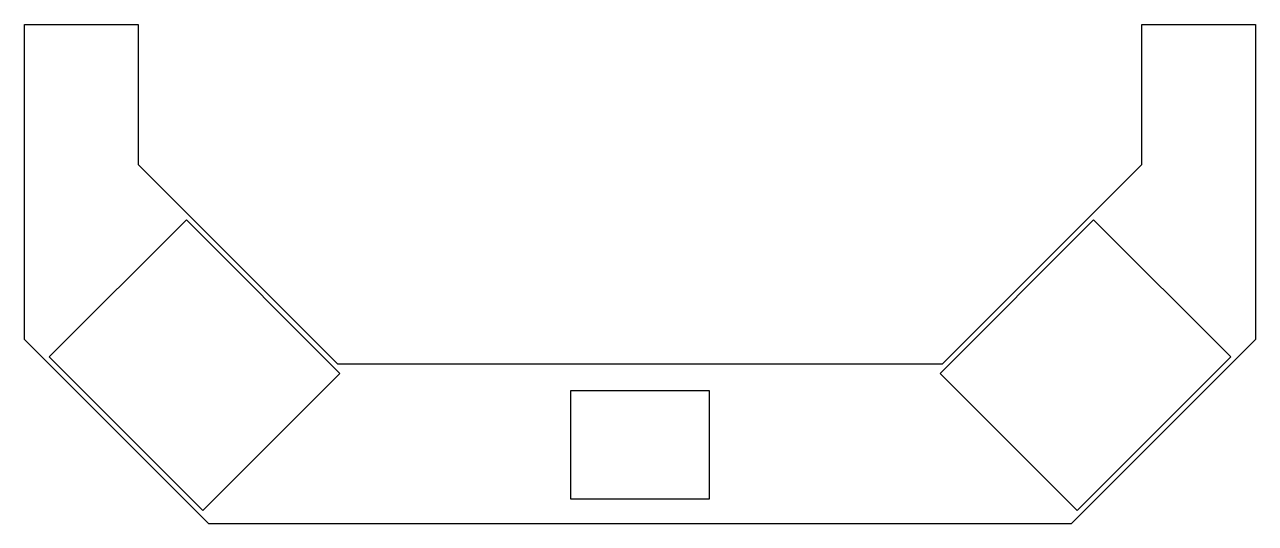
# Model space of a CAD drawing. Header units: millimetres. Extents: x -39.9 to 39.9, y -39.9 to -7.6.
import ezdxf

# ---------------------------------------------------------------- set-up
doc = ezdxf.new("R2010")
doc.units = ezdxf.units.MM
doc.layers.add('Sketch019', color=7, linetype='CONTINUOUS')

msp = doc.modelspace()

# ---------------------------------------------------------------- linework, layer by layer
at = {"layer": 'Sketch019'}
for p, q in [((-39.94, -28), (-39.94, -7.566)), ((-39.94, -7.566), (-32.565, -7.566)), ((-32.565, -7.566), (-32.565, -16.652)), ((32.565, -16.652), (32.565, -7.566)), ((32.565, -7.566), (39.94, -7.566)), ((39.94, -7.566), (39.94, -28)), ((-32.565, -16.652), (-19.63, -29.587)), ((19.63, -29.587), (32.565, -16.652)), ((-38.345, -29.136), (-29.443, -20.234)), ((-29.443, -20.234), (-19.472, -30.204)), ((19.472, -30.204), (29.443, -20.234)), ((29.443, -20.234), (38.345, -29.136)), ((-28, -39.94), (-39.94, -28)), ((39.94, -28), (28, -39.94)), ((-28.375, -39.106), (-38.345, -29.136)), ((38.345, -29.136), (28.375, -39.106)), ((-19.472, -30.204), (-28.375, -39.106)), ((-19.63, -29.587), (19.63, -29.587)), ((28.375, -39.106), (19.472, -30.204)), ((-4.5, -31.34), (-4.5, -38.34)), ((4.5, -31.34), (-4.5, -31.34)), ((4.5, -38.34), (4.5, -31.34)), ((-4.5, -38.34), (4.5, -38.34)), ((-28, -39.94), (28, -39.94))]:
    msp.add_line(p, q, dxfattribs=at)

doc.saveas('drawing.dxf')
